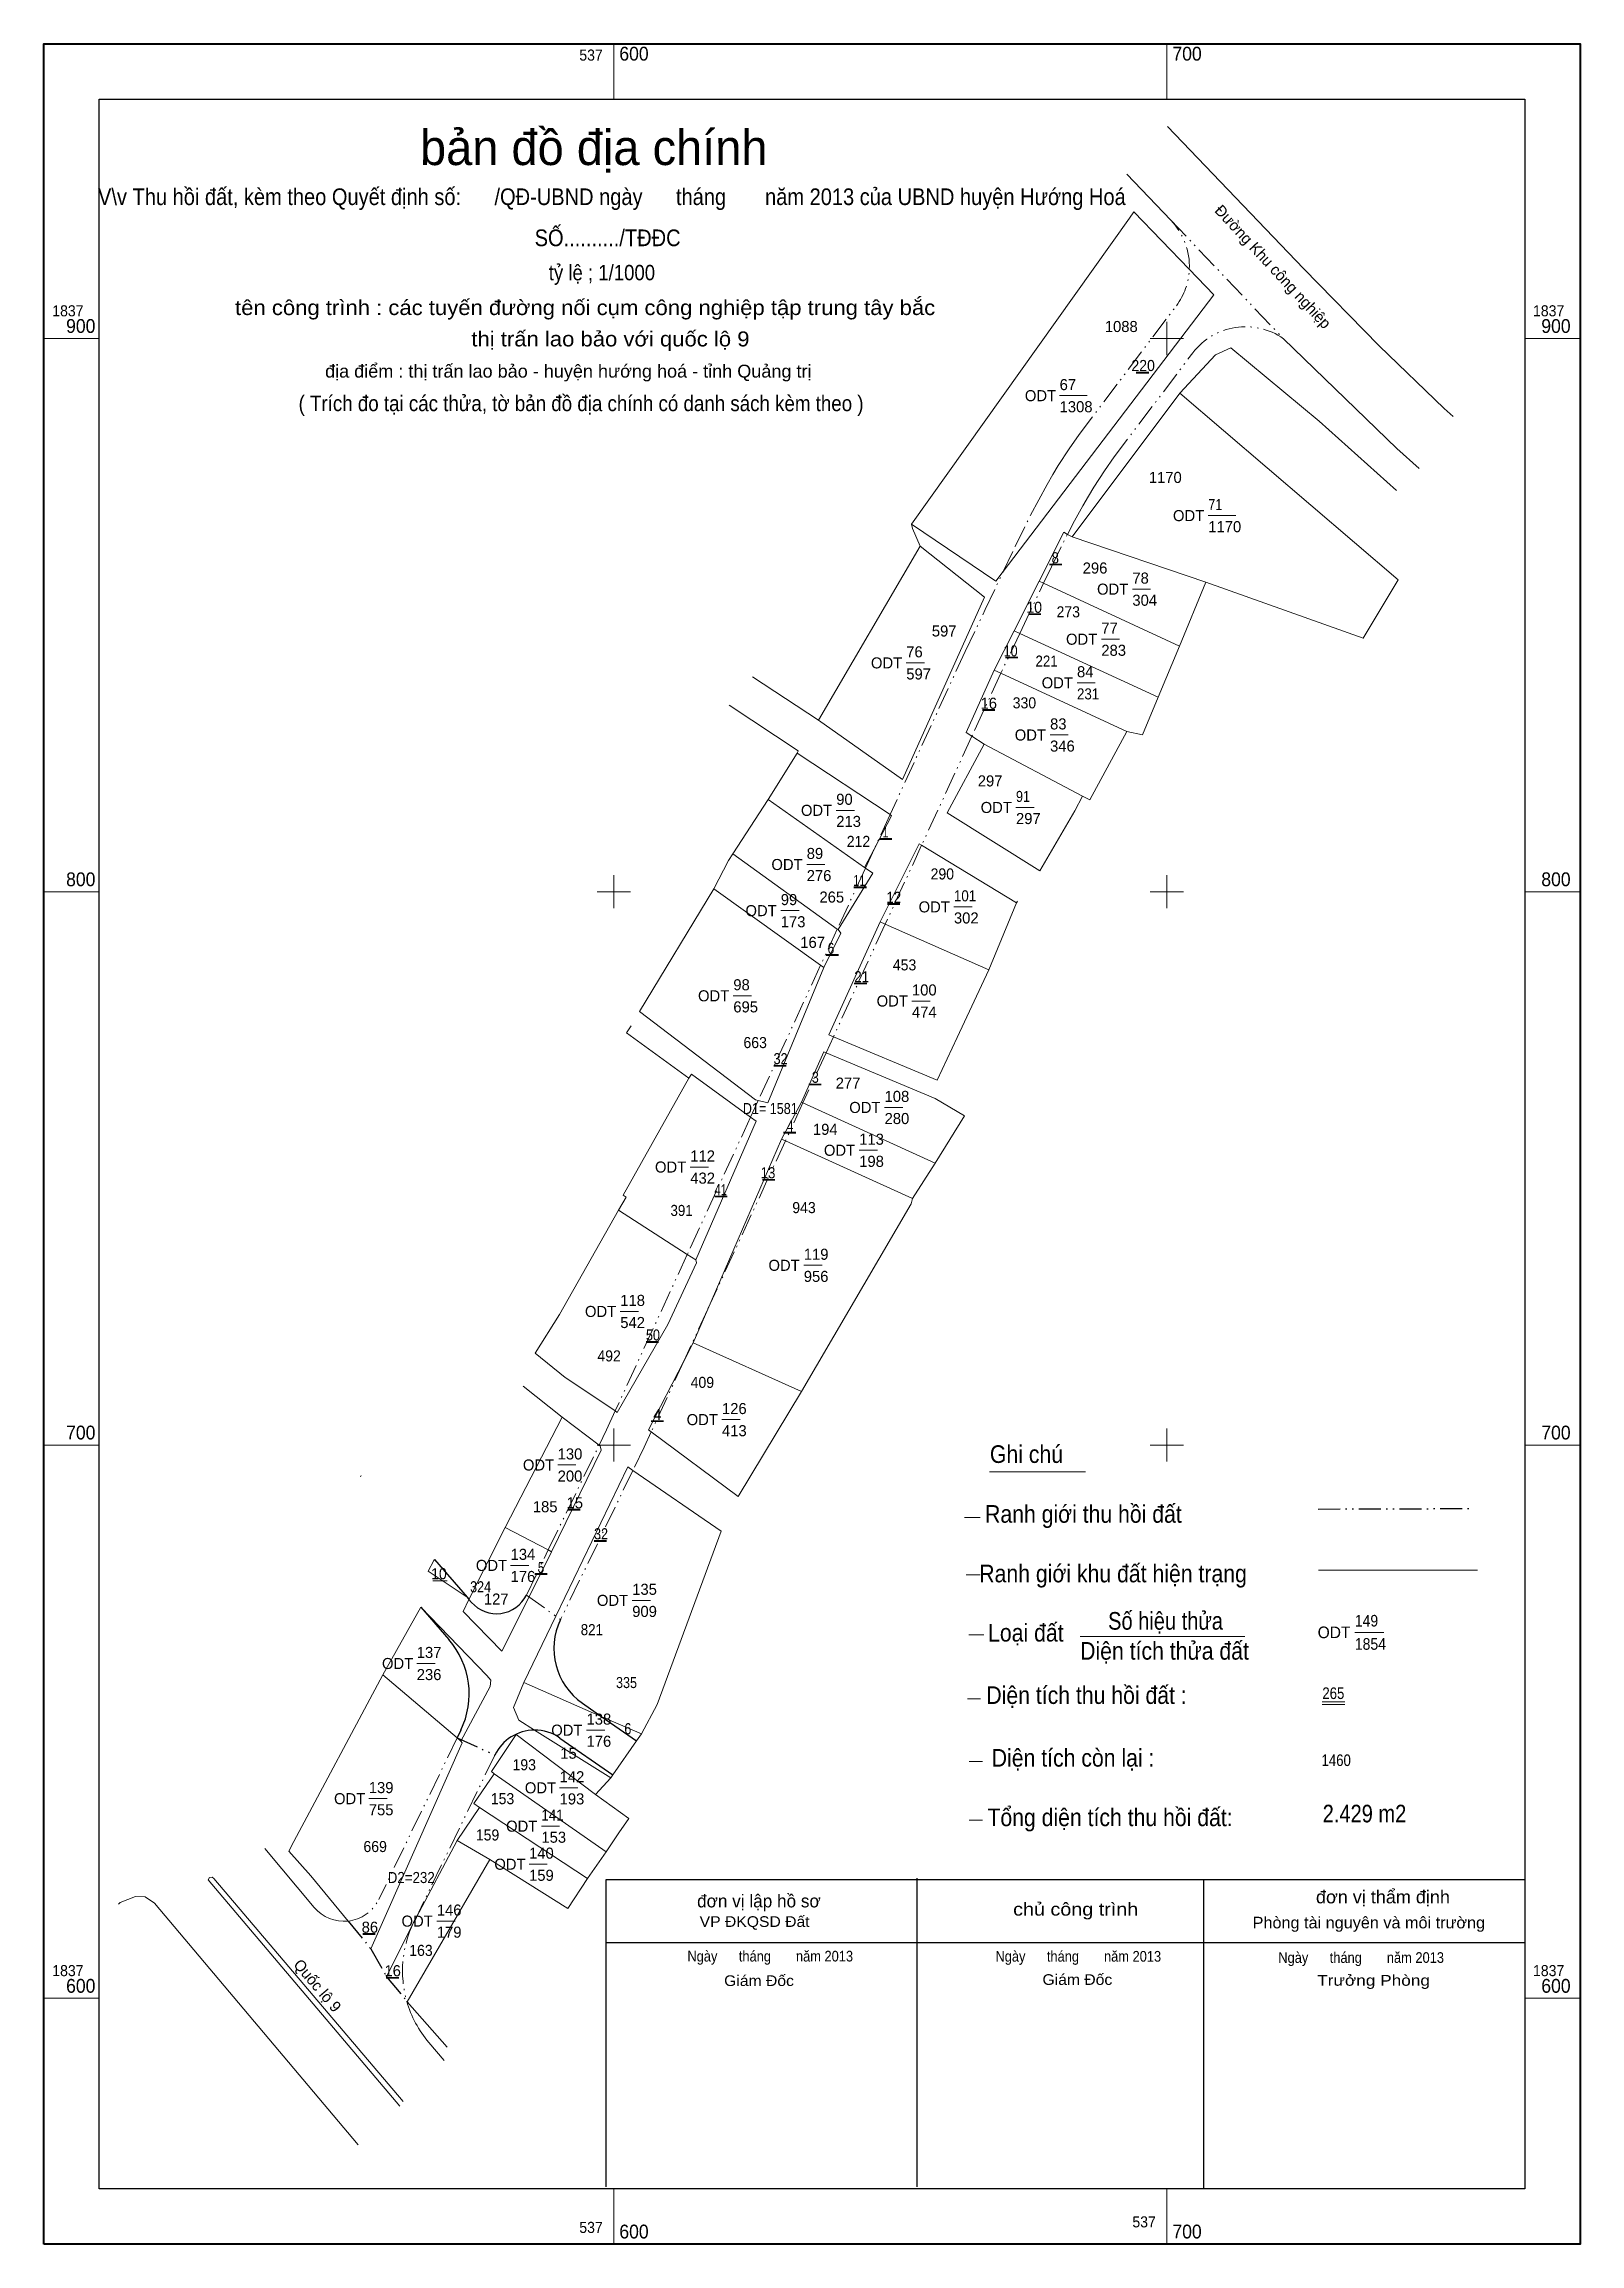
# Model space of a CAD drawing. Header units: metres. Extents: x 537497 to 537775, y 1837556 to 1837953.
import ezdxf
from ezdxf.enums import TextEntityAlignment as Align

# ---------------------------------------------------------------- set-up
doc = ezdxf.new("R2010")
doc.units = ezdxf.units.M
doc.header["$LTSCALE"] = 0.8
doc.linetypes.add('DASH_DOUBLE_DOT', pattern=[9.2, 5, -1.2, 0.3, -1.2, 0.3, -1.2])
doc.layers.add('10', color=7, linetype='Continuous')
doc.layers.add('53', color=7, linetype='Continuous')
for name, color, linetype, lineweight in [('15', 7, 'Continuous', 13), ('22', 7, 'Continuous', 13), ('51', 7, 'Continuous', 13), ('61', 7, 'DASH_DOUBLE_DOT', 13), ('63', 7, 'Continuous', 13)]:
    doc.layers.add(name, color=color, linetype=linetype, lineweight=lineweight)

msp = doc.modelspace()

# ---------------------------------------------------------------- linework, layer by layer
at = {"layer": '15'}
msp.add_line((537567.28, 1837675.44), (537569.84, 1837675.44), dxfattribs=at)
at = {"layer": '22'}
for p, q in [((537692.74, 1837929.68), (537700.72, 1837921.38)), ((537653.8, 1837866.41), (537693.24, 1837921.77)), ((537694.46, 1837893.91), (537696.71, 1837893.91)), ((537694.46, 1837893.75), (537696.71, 1837893.75)), ((537682.85, 1837864.13), (537702.36, 1837890.11)), ((537655.42, 1837862.43), (537637, 1837830.98)), ((537707.07, 1837855.96), (537682.85, 1837864.13)), ((537678.77, 1837859.22), (537681.02, 1837859.22)), ((537678.77, 1837859.06), (537681.02, 1837859.06)), ((537674.96, 1837850.25), (537677.21, 1837850.25)), ((537674.96, 1837850.09), (537677.21, 1837850.09)), ((537670.83, 1837842.42), (537673.08, 1837842.42)), ((537670.83, 1837842.26), (537673.08, 1837842.26)), ((537637, 1837830.98), (537625.1, 1837838.87)), ((537666.65, 1837832.91), (537668.9, 1837832.91)), ((537666.65, 1837832.75), (537668.9, 1837832.75)), ((537666.96, 1837826.7), (537684.77, 1837817.28)), ((537633.15, 1837825.05), (537649.94, 1837813.93)), ((537627.9, 1837816.69), (537645.33, 1837804.38)), ((537648.03, 1837809.63), (537650.28, 1837809.63)), ((537648.03, 1837809.47), (537650.28, 1837809.47)), ((537672.79, 1837797.98), (537655.66, 1837808.4)), ((537643.41, 1837800.87), (537645.66, 1837800.87)), ((537643.41, 1837800.71), (537645.66, 1837800.71)), ((537672.79, 1837797.98), (537673.02, 1837798.28)), ((537649.48, 1837797.87), (537651.73, 1837797.87)), ((537649.48, 1837797.71), (537651.73, 1837797.71)), ((537672.79, 1837797.98), (537667.79, 1837785.86)), ((537638.37, 1837788.64), (537640.62, 1837788.64)), ((537638.37, 1837788.48), (537640.62, 1837788.48)), ((537643.47, 1837783.49), (537645.72, 1837783.49)), ((537643.47, 1837783.33), (537645.72, 1837783.33)), ((537628.91, 1837768.61), (537631.16, 1837768.61)), ((537628.91, 1837768.45), (537631.16, 1837768.45)), ((537635.25, 1837765.23), (537637.5, 1837765.23)), ((537635.25, 1837765.07), (537637.5, 1837765.07)), ((537630.68, 1837756.53), (537632.93, 1837756.53)), ((537630.68, 1837756.37), (537632.93, 1837756.37)), ((537626.88, 1837748), (537629.13, 1837748)), ((537626.88, 1837747.84), (537629.13, 1837747.84)), ((537618.24, 1837744.99), (537620.49, 1837744.99)), ((537618.24, 1837744.83), (537620.49, 1837744.83)), ((537590.18, 1837723.56), (537600.85, 1837742.43)), ((537605.83, 1837718.68), (537608.08, 1837718.68)), ((537605.83, 1837718.52), (537608.08, 1837718.52)), ((537614.37, 1837718.49), (537633.96, 1837709.7)), ((537590.65, 1837705.01), (537583.6, 1837710.62)), ((537590.65, 1837705.01), (537597.35, 1837700)), ((537606.74, 1837704.4), (537608.99, 1837704.4)), ((537606.74, 1837704.24), (537608.99, 1837704.24)), ((537667.94, 1837695.14), (537685.26, 1837695.14)), ((537554.31, 1837694.47), (537554.19, 1837694.25)), ((537591.66, 1837688.41), (537593.91, 1837688.41)), ((537591.66, 1837688.25), (537593.91, 1837688.25)), ((537666.24, 1837686.92), (537663.38, 1837686.92)), ((537588.15, 1837681.04), (537580.33, 1837685.11)), ((537567.47, 1837679.12), (537567.56, 1837679.29)), ((537596.43, 1837682.72), (537598.68, 1837682.72)), ((537596.43, 1837682.56), (537598.68, 1837682.56)), ((537585.7, 1837676.61), (537587.95, 1837676.61)), ((537585.71, 1837676.75), (537587.96, 1837676.75)), ((537666.24, 1837676.56), (537663.7, 1837676.56)), ((537727.44, 1837677.37), (537756.18, 1837677.37)), ((537565.09, 1837670.7), (537558.25, 1837658.45)), ((537583.71, 1837657.05), (537589.51, 1837669.07)), ((537666.88, 1837665.67), (537664.18, 1837665.67)), ((537684.33, 1837665.41), (537714.12, 1837665.41)), ((537542.12, 1837628.36), (537558.25, 1837658.45)), ((537666.33, 1837654.15), (537663.93, 1837654.15)), ((537728.08, 1837653.6), (537732.15, 1837653.6)), ((537728.08, 1837653.11), (537732.15, 1837653.11)), ((537599.44, 1837639.87), (537585.67, 1837648.47)), ((537666.65, 1837642.82), (537664.26, 1837642.82)), ((537602.74, 1837632.49), (537596.68, 1837636.81)), ((537575.71, 1837634.5), (537571.7, 1837628.52)), ((537575.71, 1837634.5), (537595.27, 1837621.64)), ((537602.74, 1837632.49), (537600.92, 1837629.89)), ((537666.65, 1837632.22), (537664.26, 1837632.22)), ((537571.7, 1837628.52), (537577.57, 1837625.11)), ((537536.92, 1837627.09), (537545.84, 1837616.43)), ((537562.65, 1837599.38), (537577.57, 1837625.11)), ((537598.62, 1837626.49), (537595.27, 1837621.64)), ((537554.62, 1837611.71), (537556.87, 1837611.71)), ((537554.62, 1837611.55), (537556.87, 1837611.55)), ((537558.86, 1837603.77), (537561.11, 1837603.77)), ((537558.86, 1837603.61), (537561.11, 1837603.61)), ((537562.56, 1837599.48), (537562.65, 1837599.38)), ((537569.89, 1837591.16), (537562.65, 1837599.38)), ((537566.56, 1837592), (537569.3, 1837588.78))]:
    msp.add_line(p, q, dxfattribs=at)
at = {"layer": '22', "linetype": 'DASH_DOUBLE_DOT'}
for p, q in [((537700.72, 1837921.38), (537721.08, 1837899.96)), ((537647.07, 1837807.7), (537645.49, 1837804.27)), ((537640.41, 1837793.26), (537637.4, 1837786.72)), ((537584.19, 1837672.88), (537590.37, 1837668.45))]:
    msp.add_line(p, q, dxfattribs=at)
at = {"layer": '22', "lineweight": 25}
for p, q in [((537565.09, 1837670.7), (537570.17, 1837664.84)), ((537572.34, 1837648.46), (537571.67, 1837647.08)), ((537590.26, 1837647.04), (537599.81, 1837640.4)), ((537764.7, 1837621.38), (537598.55, 1837621.38)), ((537598.55, 1837621.38), (537598.55, 1837565.94)), ((537654.8, 1837621.73), (537654.8, 1837565.94)), ((537706.62, 1837621.38), (537706.62, 1837565.59)), ((537564.24, 1837614.56), (537563.81, 1837613.68)), ((537764.7, 1837610.02), (537598.55, 1837610.02))]:
    msp.add_line(p, q, dxfattribs=at)
at = {"layer": '22', "linetype": 'DASH_DOUBLE_DOT', "lineweight": 25}
for p, q in [((537571.67, 1837647.08), (537578.5, 1837643.97)), ((537551.95, 1837613.96), (537556.09, 1837608.91)), ((537556.09, 1837608.91), (537558.92, 1837603.89)), ((537558.92, 1837603.89), (537562.56, 1837599.48))]:
    msp.add_line(p, q, dxfattribs=at)
at = {"layer": '22'}
for points in [[(537751.79, 1837885.89), (537750.14, 1837887.35), (537738.41, 1837898.68), (537724.69, 1837912.65), (537700.11, 1837938.31)], [(537693.24, 1837921.77), (537694.02, 1837922.89), (537704.06, 1837912.51)], [(537704.06, 1837912.51), (537708.51, 1837907.91), (537670.42, 1837857.89)], [(537741.54, 1837872.54), (537727.52, 1837885.05), (537711.54, 1837898.33), (537708.77, 1837897.06), (537702.36, 1837890.11)], [(537745.59, 1837876.49), (537741.56, 1837880.09), (537721.08, 1837899.96)], [(537702.36, 1837890.11), (537741.81, 1837856.4), (537735.48, 1837845.85), (537707.07, 1837855.96)], [(537653.8, 1837866.41), (537653.99, 1837865.64), (537655.42, 1837862.43)], [(537670.42, 1837857.89), (537669.06, 1837856.11), (537653.8, 1837866.41)], [(537655.42, 1837862.43), (537667.05, 1837853.24), (537652.2, 1837820.29), (537637, 1837830.98)], [(537676.89, 1837856.12), (537681.36, 1837864.97), (537682.03, 1837864.59), (537682.85, 1837864.13)], [(537668.78, 1837840.04), (537672.38, 1837847.18), (537676.89, 1837856.12)], [(537676.89, 1837856.12), (537677.7, 1837855.75), (537702.27, 1837844.41)], [(537698.43, 1837835.17), (537702.27, 1837844.41), (537707.07, 1837855.96)], [(537672.38, 1837847.18), (537673.42, 1837846.7), (537698.43, 1837835.17)], [(537668.78, 1837840.04), (537663.71, 1837828.76), (537664.74, 1837828.1), (537666.96, 1837826.7)], [(537668.78, 1837840.04), (537669.99, 1837839.48), (537692.74, 1837828.99)], [(537698.43, 1837835.17), (537695.6, 1837828.35), (537692.74, 1837828.99)], [(537633.15, 1837825.05), (537633.35, 1837825.44), (537620.83, 1837833.74)], [(537666.96, 1837826.7), (537660.27, 1837814.26), (537677.03, 1837803.76), (537683.34, 1837814.64), (537684.77, 1837817.28)], [(537692.74, 1837828.99), (537686.05, 1837816.62), (537684.77, 1837817.28)], [(537633.15, 1837825.05), (537627.9, 1837816.69), (537621.51, 1837806.85)], [(537649.94, 1837813.93), (537650.23, 1837813.74), (537647.07, 1837807.7), (537645.33, 1837804.38)], [(537621.51, 1837806.85), (537620.74, 1837805.63), (537618.07, 1837800.53)], [(537640.57, 1837793.15), (537640.41, 1837793.26), (537621.51, 1837806.85)], [(537655.66, 1837808.4), (537655.23, 1837808.66), (537648.15, 1837794.55)], [(537640.57, 1837793.15), (537646.83, 1837803.38), (537645.49, 1837804.27), (537645.33, 1837804.38)], [(537626.12, 1837762.26), (537625.64, 1837762.38), (537604.65, 1837778.33), (537618.07, 1837800.53)], [(537637.97, 1837786.31), (537637.4, 1837786.72), (537618.07, 1837800.53)], [(537639.7, 1837773.78), (537638.89, 1837774.12), (537648.15, 1837794.55)], [(537648.15, 1837794.55), (537649.08, 1837794.14), (537667.79, 1837785.86)], [(537640.57, 1837793.15), (537641.04, 1837792.51), (537637.97, 1837786.31)], [(537637.97, 1837786.31), (537627.82, 1837761.85), (537626.12, 1837762.26)], [(537667.79, 1837785.86), (537662.07, 1837773.63), (537658.45, 1837765.95), (537639.7, 1837773.78)], [(537613.58, 1837766.32), (537602.29, 1837774.49), (537603.12, 1837775.76)], [(537638.37, 1837770.9), (537637.98, 1837771.06), (537633.95, 1837761.98)], [(537658.08, 1837750.96), (537663.41, 1837759.49), (537658.12, 1837762.64), (537638.37, 1837770.9)], [(537624.74, 1837759.28), (537614.07, 1837767.03), (537613.58, 1837766.32)], [(537600.85, 1837742.43), (537602.22, 1837744.8), (537601.67, 1837745.14), (537613.58, 1837766.32)], [(537633.95, 1837761.98), (537630.33, 1837755.27), (537617.01, 1837724.58), (537614.37, 1837718.49)], [(537614.83, 1837733.46), (537625.74, 1837758.55), (537624.74, 1837759.28)], [(537630.33, 1837755.27), (537631.02, 1837754.96), (537654.02, 1837744.57), (537658.08, 1837750.96), (537634.2, 1837761.86), (537633.95, 1837761.98)], [(537633.96, 1837709.7), (537653.75, 1837743.57), (537654.02, 1837744.57)], [(537600.85, 1837742.43), (537613.29, 1837734.45), (537614.83, 1837733.46)], [(537614.83, 1837733.46), (537614.98, 1837732.92), (537609.75, 1837721.81), (537600.58, 1837705.85), (537600.25, 1837706.15)], [(537600.25, 1837706.15), (537600, 1837706.38), (537591.2, 1837712.23), (537585.76, 1837716.63), (537590.18, 1837723.56)], [(537606.78, 1837702.38), (537606.3, 1837702.74), (537612.72, 1837715.27), (537614.37, 1837718.49)], [(537633.96, 1837709.7), (537622.47, 1837690.7), (537606.78, 1837702.38)], [(537590.65, 1837705.01), (537580.33, 1837685.11), (537573.86, 1837672.22)], [(537597.35, 1837700), (537597.52, 1837699.87), (537597.71, 1837699.09), (537588.76, 1837680.72)], [(537603.46, 1837695.41), (537619.4, 1837684.42), (537607.83, 1837653.09)], [(537567.47, 1837679.12), (537566.42, 1837677.17), (537573.47, 1837672.48), (537573.86, 1837672.22), (537573.8, 1837672.1)], [(537573.8, 1837672.1), (537572.77, 1837669.92), (537579.77, 1837662.73), (537584.67, 1837672.54)], [(537565.09, 1837670.7), (537577.04, 1837658.35), (537577.74, 1837657.48), (537577.64, 1837656.36), (537572.37, 1837646.49)], [(537572.37, 1837646.49), (537571.67, 1837647.08), (537558.25, 1837658.45)], [(537585.67, 1837648.47), (537582.83, 1837650.25), (537581.89, 1837652.56), (537583.71, 1837657.05)], [(537607.83, 1837653.09), (537604.99, 1837647.79), (537597.85, 1837650.9), (537583.71, 1837657.05)], [(537578.37, 1837640.59), (537577.91, 1837640.99), (537582.34, 1837647.68), (537596.68, 1837636.81)], [(537604.99, 1837647.79), (537604.12, 1837646.54), (537599.81, 1837640.4), (537599.44, 1837639.87), (537596.68, 1837636.81)], [(537556.09, 1837608.91), (537572.59, 1837646.18), (537572.37, 1837646.49)], [(537578.37, 1837640.59), (537574.71, 1837635.19), (537575.71, 1837634.5)], [(537600.92, 1837629.89), (537598.62, 1837626.49), (537578.37, 1837640.59)], [(537542.12, 1837628.36), (537541.22, 1837626.58), (537545.24, 1837622.14), (537551.95, 1837613.96)], [(537595.27, 1837621.64), (537591.69, 1837616.21), (537577.57, 1837625.11)], [(537561.34, 1837580.53), (537526.68, 1837621.42), (537526.9, 1837621.84), (537527.37, 1837621.92), (537527.71, 1837621.67), (537561.92, 1837581.35)], [(537553.78, 1837573.49), (537516.98, 1837617.2), (537515.24, 1837618.36), (537513.52, 1837618.41), (537510.72, 1837617.34), (537510.45, 1837617)], [(537564.24, 1837614.56), (537563.9, 1837613.93), (537558.92, 1837603.89)]]:
    msp.add_lwpolyline(points, dxfattribs=at)
at = {"layer": '22', "linetype": 'DASH_DOUBLE_DOT'}
msp.add_lwpolyline([(537606.78, 1837702.38), (537605.5, 1837699.61), (537603.46, 1837695.41)], dxfattribs=at)
at = {"layer": '22', "lineweight": 25}
for points in [[(537567.56, 1837679.29), (537573.47, 1837672.48), (537573.8, 1837672.1), (537574.27, 1837671.56)], [(537594.32, 1837653.35), (537597.85, 1837650.9), (537604.12, 1837646.54)]]:
    msp.add_lwpolyline(points, dxfattribs=at)
for centre, radius, start, end in [((537578.793, 1837675.502), 6, 221.07253, 334.08649), ((537601.164, 1837663.207), 12, 154.09246, 235.22651), ((537558.844, 1837655.006), 15, 334.12664, 40.96641), ((537585.694, 1837640.47), 8, 90.1702, 154.0558), ((537585.695, 1837640.47), 8, 55.20961, 90.18187)]:
    msp.add_arc(centre, radius, start, end, dxfattribs=at)
at = {"layer": '51'}
for p, q in [((537680.61, 1837889.66), (537685.61, 1837889.66)), ((537707.49, 1837867.98), (537712.49, 1837867.98)), ((537693.76, 1837854.69), (537697.06, 1837854.69)), ((537688.15, 1837845.64), (537691.45, 1837845.64)), ((537652.88, 1837841.36), (537656.18, 1837841.36)), ((537683.75, 1837837.76), (537687.05, 1837837.76)), ((537678.88, 1837828.33), (537682.18, 1837828.33)), ((537640.22, 1837814.71), (537643.52, 1837814.71)), ((537672.72, 1837815.23), (537676.02, 1837815.23)), ((537634.88, 1837804.92), (537638.18, 1837804.92)), ((537630.19, 1837796.58), (537633.49, 1837796.58)), ((537661.5, 1837797.26), (537664.8, 1837797.26)), ((537621.61, 1837781.19), (537624.91, 1837781.19)), ((537653.91, 1837780.25), (537657.21, 1837780.25)), ((537648.96, 1837761.01), (537652.26, 1837761.01)), ((537644.37, 1837753.27), (537647.67, 1837753.27)), ((537613.83, 1837750.24), (537617.13, 1837750.24)), ((537634.35, 1837732.48), (537637.65, 1837732.48)), ((537601.17, 1837724.14), (537604.47, 1837724.14)), ((537619.56, 1837704.59), (537622.86, 1837704.59)), ((537589.85, 1837696.39), (537593.15, 1837696.39)), ((537581.34, 1837678.24), (537584.64, 1837678.24)), ((537603.33, 1837671.92), (537606.63, 1837671.92)), ((537733.99, 1837666.14), (537739.24, 1837666.14)), ((537564.37, 1837660.51), (537567.67, 1837660.51)), ((537595.07, 1837648.46), (537598.37, 1837648.46)), ((537555.7, 1837636.08), (537559, 1837636.08)), ((537590.2, 1837638.04), (537593.5, 1837638.04)), ((537586.91, 1837631.11), (537590.21, 1837631.11)), ((537584.68, 1837624.23), (537587.98, 1837624.23)), ((537568, 1837613.95), (537571.3, 1837613.95))]:
    msp.add_line(p, q, dxfattribs=at)
at = {"layer": '61'}
for p, q in [((537645.49, 1837804.27), (537640.41, 1837793.26)), ((537603.46, 1837695.41), (537590.37, 1837668.45)), ((537571.67, 1837647.08), (537557.5, 1837617.87)), ((537578.5, 1837643.97), (537564.24, 1837614.56))]:
    msp.add_line(p, q, dxfattribs=at)
at = {"layer": '61', "linetype": 'Continuous'}
for p, q in [((537584.67, 1837672.54), (537588.76, 1837680.72)), ((537588.76, 1837680.72), (537588.15, 1837681.04)), ((537571.7, 1837628.52), (537564.24, 1837614.56))]:
    msp.add_line(p, q, dxfattribs=at)
at = {"layer": '61'}
for points in [[(537670.42, 1837857.89), (537672.55, 1837862.4), (537675.36, 1837868.05), (537676.83, 1837870.85), (537678.34, 1837873.62), (537679.37, 1837875.4), (537680.37, 1837877.04), (537682.34, 1837880.06), (537684.14, 1837882.65), (537701.72, 1837905.92)], [(537682.03, 1837864.59), (537683.32, 1837867.04), (537684.8, 1837869.76), (537685.81, 1837871.51), (537686.79, 1837873.12), (537688.72, 1837876.08), (537690.49, 1837878.62), (537704.69, 1837897.41)], [(537677.7, 1837855.75), (537679.12, 1837858.75), (537682.03, 1837864.59)], [(537663.54, 1837843.42), (537667.16, 1837851.01), (537670.42, 1837857.89)], [(537673.42, 1837846.7), (537673.84, 1837847.56), (537677.7, 1837855.75)], [(537673.42, 1837846.7), (537670.28, 1837840.12), (537669.99, 1837839.48)], [(537663.54, 1837843.42), (537649.94, 1837813.93), (537647.07, 1837807.7)], [(537669.99, 1837839.48), (537664.74, 1837828.1), (537655.66, 1837808.4), (537649.08, 1837794.14), (537639.7, 1837773.78), (537638.37, 1837770.9), (537634.2, 1837761.86), (537631.02, 1837754.96), (537617.01, 1837724.58), (537612.72, 1837715.27), (537606.78, 1837702.38)], [(537637.4, 1837786.72), (537626.12, 1837762.26), (537624.74, 1837759.28), (537613.29, 1837734.45), (537600.25, 1837706.15)], [(537600.25, 1837706.15), (537598.68, 1837702.75), (537597.35, 1837700)], [(537584.19, 1837672.88), (537588.15, 1837681.04), (537597.35, 1837700)]]:
    msp.add_lwpolyline(points, dxfattribs=at)
at = {"layer": '61', "linetype": 'Continuous'}
msp.add_lwpolyline([(537589.51, 1837669.07), (537602.54, 1837696.05), (537603.46, 1837695.41)], dxfattribs=at)
at = {"layer": '61'}
for centre, radius, start, end in [((537692.073, 1837913.06), 12, 357.37309, 43.89465), ((537692.072, 1837913.056), 12, 323.5103, 357.39148), ((537714.218, 1837890.115), 12, 55.1235, 142.56316), ((537551.199, 1837620.92), 7, 276.15705, 334.17269), ((537581.8, 1837604.941), 20, 154.09172, 195.84693)]:
    msp.add_arc(centre, radius, start, end, dxfattribs=at)
at = {"layer": '61', "linetype": 'Continuous'}
for centre, radius, start, end in [((537551.21, 1837620.921), 7, 219.90632, 276.07111), ((537581.796, 1837604.957), 20, 195.89302, 220.3791)]:
    msp.add_arc(centre, radius, start, end, dxfattribs=at)
at = {"layer": '63'}
for p, q in [((537600, 1837943.22), (537600, 1837953.22)), ((537700, 1837943.22), (537700, 1837953.22)), ((537700, 1837897), (537700, 1837903)), ((537496.97, 1837900), (537506.97, 1837900)), ((537697, 1837900), (537703, 1837900)), ((537764.7, 1837900), (537774.7, 1837900)), ((537600, 1837797), (537600, 1837803)), ((537700, 1837797), (537700, 1837803)), ((537496.97, 1837800), (537506.97, 1837800)), ((537597, 1837800), (537603, 1837800)), ((537697, 1837800), (537703, 1837800)), ((537764.7, 1837800), (537774.7, 1837800)), ((537600, 1837697), (537600, 1837703)), ((537700, 1837697), (537700, 1837703)), ((537496.97, 1837700), (537506.97, 1837700)), ((537597, 1837700), (537603, 1837700)), ((537697, 1837700), (537703, 1837700)), ((537764.7, 1837700), (537774.7, 1837700)), ((537496.97, 1837600), (537506.97, 1837600)), ((537764.7, 1837600), (537774.7, 1837600)), ((537600, 1837555.59), (537600, 1837565.59)), ((537700, 1837555.59), (537700, 1837565.59))]:
    msp.add_line(p, q, dxfattribs=at)
at = {"layer": '63', "linetype": 'DASH_DOUBLE_DOT', "lineweight": 25}
msp.add_line((537727.34, 1837688.43), (537755.54, 1837688.52), dxfattribs=at)
at = {"layer": '63', "lineweight": 40}
msp.add_lwpolyline([(537496.97, 1837555.59), (537496.97, 1837953.22), (537774.7, 1837953.22), (537774.7, 1837555.59)], close=True, dxfattribs=at)
at = {"layer": '63', "lineweight": 25}
msp.add_lwpolyline([(537506.97, 1837565.59), (537506.97, 1837943.22), (537764.7, 1837943.22), (537764.7, 1837565.59)], close=True, dxfattribs=at)

# ---------------------------------------------------------------- texts
at = {"layer": '10', "width": 0.85}
for s, p in [('324', (537575.915, 1837673.38)), ('335', (537602.295, 1837656.07))]:
    msp.add_text(s, height=2, dxfattribs=at).set_placement(p, align=Align.CENTER)
at = {"layer": '22'}
for s, height, p in [('bản đồ địa chính ', 6.354, (537597.555, 1837931.34)), ('đơn vị lập hồ sơ', 2.32, (537626.235, 1837616.43))]:
    msp.add_text(s, height=height, dxfattribs=at).set_placement(p, align=Align.CENTER)
for s, height, width, p in [('V\\v Thu hồi đất, kèm theo Quyết định số:      /QĐ-UBND ngày      tháng       năm 2013 của UBND huyện Hướng Hoá', 3.01, 0.9, (537599.65, 1837924.11)), ('SỐ........../TĐĐC', 3.013, 0.9, (537598.88, 1837916.68)), ('tỷ lệ ; 1/1000', 2.789, 0.9, (537597.85, 1837910.51)), ('tên công trình : các tuyến đường nối cụm công nghiệp tập trung tây bắc', 2.712, 1.1, (537594.815, 1837904.23)), ('thị trấn lao bảo với quốc lộ 9', 2.712, 1.1, (537599.39, 1837898.56)), ('địa điểm : thị trấn lao bảo - huyện hướng hoá - tỉnh Quảng trị', 2.324, 1.05, (537591.77, 1837892.93)), ('( Trích đo tại các thửa, tờ bản đồ địa chính có danh sách kèm theo )', 2.813, 0.9, (537594.08, 1837886.86)), ('D1= 1581', 2, 0.85, (537628.295, 1837759.82)), ('Ghi chú', 3.189, 0.9, (537674.615, 1837696.76)), ('Ranh giới thu hồi đất', 3.186, 0.9, (537684.91, 1837685.95)), ('Ranh giới khu đất hiện trạng', 3.189, 0.9, (537690.27, 1837675.18)), ('Loại đất', 3.189, 0.9, (537674.5, 1837664.48)), ('Số hiệu thửa', 3.189, 0.85, (537699.755, 1837666.62)), ('Diện tích thửa đất', 3.189, 0.9, (537699.575, 1837661.2)), ('Diện tích thu hồi đất : ', 3.186, 0.9, (537686.01, 1837653.2)), ('Diện tích còn lại : ', 3.186, 0.9, (537683.575, 1837641.87)), ('Tổng diện tích thu hồi đất: ', 3.186, 0.9, (537690.255, 1837631.11)), ('2.429 m2', 3.19, 0.85, (537735.73, 1837631.79)), ('D2=232', 2, 0.9, (537563.375, 1837620.83)), ('đơn vị thẩm định', 2.32, 1.05, (537739.07, 1837617.16)), ('chủ công trình', 2.32, 1.15, (537683.51, 1837614.94)), ('VP ĐKQSD Đất', 1.93, 1.1, (537625.46, 1837612.9)), ('Phòng tài nguyên và môi trường', 2.088, 1.05, (537736.52, 1837612.64)), ('Ngày      tháng       năm 2013', 1.93, 0.9, (537628.285, 1837606.65)), ('Ngày      tháng       năm 2013', 1.93, 0.9, (537683.985, 1837606.62)), ('Ngày      tháng       năm 2013', 1.93, 0.9, (537735.125, 1837606.4)), ('Giám Đốc', 1.93, 1.1, (537626.255, 1837602.22)), ('Giám Đốc', 1.93, 1.1, (537683.815, 1837602.42)), ('Trưởng Phòng', 1.94, 1.2, (537737.37, 1837602.27))]:
    msp.add_text(s, height=height, dxfattribs=dict(at, width=width)).set_placement(p, align=Align.CENTER)
for s, rotation, p in [('Đường Khu công nghiệp', 312.898, (537718.449, 1837912.286)), ('Quốc lộ 9', 310.313, (537545.655, 1837601.647))]:
    msp.add_text(s, height=2, rotation=rotation, dxfattribs=at).set_placement(p, align=Align.CENTER)
at = {"layer": '51'}
for height, p in [(2, (537679.97, 1837888.66)), (2, (537706.75, 1837866.98)), (2, (537693.02, 1837853.69)), (2, (537687.41, 1837844.64)), (2, (537652.14, 1837840.36)), (2, (537683.01, 1837836.76)), (2, (537678.14, 1837827.33)), (2, (537639.48, 1837813.71)), (2, (537671.98, 1837814.23)), (2, (537634.14, 1837803.92)), (2, (537660.76, 1837796.26)), (2, (537629.45, 1837795.58)), (2, (537620.87, 1837780.19)), (2, (537653.17, 1837779.25)), (2, (537648.22, 1837760.01)), (2, (537613.09, 1837749.24)), (2, (537643.63, 1837752.27)), (2, (537633.61, 1837731.48)), (2, (537600.43, 1837723.14)), (2, (537618.82, 1837703.59)), (2, (537589.21, 1837695.39)), (2, (537580.7, 1837677.24)), (2, (537602.59, 1837670.92)), (2.099, (537733.19, 1837665.09)), (2, (537563.73, 1837659.51)), (2, (537594.33, 1837647.46)), (2, (537555.06, 1837635.08)), (2, (537589.56, 1837637.04)), (2, (537586.17, 1837630.11)), (2, (537584.04, 1837623.23)), (2, (537567.26, 1837612.95))]:
    msp.add_text('ODT', height=height, dxfattribs=at).set_placement(p, align=Align.RIGHT)
for s, p in [('67', (537680.61, 1837890.66)), ('1308', (537680.61, 1837886.66)), ('1170', (537707.49, 1837864.98)), ('78', (537693.76, 1837855.69)), ('304', (537693.76, 1837851.69)), ('77', (537688.15, 1837846.64)), ('76', (537652.88, 1837842.36)), ('283', (537688.15, 1837842.64)), ('597', (537652.88, 1837838.36)), ('84', (537683.75, 1837838.76)), ('83', (537678.88, 1837829.33)), ('346', (537678.88, 1837825.33)), ('90', (537640.22, 1837815.71)), ('297', (537672.72, 1837812.23)), ('213', (537640.22, 1837811.71)), ('89', (537634.88, 1837805.92)), ('276', (537634.88, 1837801.92)), ('99', (537630.19, 1837797.58)), ('173', (537630.19, 1837793.58)), ('302', (537661.5, 1837794.26)), ('98', (537621.61, 1837782.19)), ('100', (537653.91, 1837781.25)), ('695', (537621.61, 1837778.19)), ('474', (537653.91, 1837777.25)), ('108', (537648.96, 1837762.01)), ('280', (537648.96, 1837758.01)), ('113', (537644.37, 1837754.27)), ('112', (537613.83, 1837751.24)), ('198', (537644.37, 1837750.27)), ('432', (537613.83, 1837747.24)), ('119', (537634.35, 1837733.48)), ('956', (537634.35, 1837729.48)), ('118', (537601.17, 1837725.14)), ('542', (537601.17, 1837721.14)), ('126', (537619.56, 1837705.59)), ('413', (537619.56, 1837701.59)), ('130', (537589.85, 1837697.39)), ('200', (537589.85, 1837693.39)), ('134', (537581.34, 1837679.24)), ('176', (537581.34, 1837675.24)), ('135', (537603.33, 1837672.92)), ('909', (537603.33, 1837668.92)), ('137', (537564.37, 1837661.51)), ('236', (537564.37, 1837657.51)), ('138', (537595.07, 1837649.46)), ('176', (537595.07, 1837645.46)), ('139', (537555.7, 1837637.08)), ('142', (537590.2, 1837639.04)), ('193', (537590.2, 1837635.04)), ('755', (537555.7, 1837633.08)), ('140', (537584.68, 1837625.23)), ('153', (537586.91, 1837628.11)), ('159', (537584.68, 1837621.23)), ('146', (537568, 1837614.95)), ('179', (537568, 1837610.95))]:
    msp.add_text(s, height=2, dxfattribs=at).set_placement(p)
for s, height, width, p in [('71', 2, 0.85, (537707.49, 1837868.98)), ('231', 2, 0.9, (537683.75, 1837834.76)), ('91', 2, 0.85, (537672.72, 1837816.23)), ('101', 2, 0.9, (537661.5, 1837798.26)), ('149', 2.099, 0.9, (537733.99, 1837667.19)), ('1854', 2.099, 0.9, (537733.99, 1837662.99)), ('141', 2, 0.9, (537586.91, 1837632.11))]:
    msp.add_text(s, height=height, dxfattribs=dict(at, width=width)).set_placement(p)
at = {"layer": '53'}
for s, p in [('1088', (537688.78, 1837901.16)), ('1170', (537696.74, 1837873.88)), ('296', (537684.78, 1837857.51)), ('597', (537657.5, 1837846.13)), ('16', (537666.31, 1837833.07)), ('297', (537665.81, 1837819.03)), ('265', (537637.18, 1837798.04)), ('167', (537633.72, 1837789.85)), ('277', (537640.12, 1837764.41)), ('194', (537636, 1837756.06)), ('4', (537607.13, 1837704.51)), ('185', (537585.36, 1837687.85)), ('15', (537591.46, 1837688.56)), ('127', (537576.51, 1837671.16)), ('15', (537590.32, 1837643.3)), ('86', (537554.41, 1837611.85)), ('16', (537558.53, 1837603.98))]:
    msp.add_text(s, height=2, dxfattribs=at).set_placement(p)
for s, height, width, p in [('220', 2, 0.95, (537693.59, 1837894.11)), ('8', 2, 0.9, (537679.15, 1837859.36)), ('10', 2, 0.95, (537674.6, 1837850.41)), ('273', 2, 0.95, (537680.05, 1837849.59)), ('10', 2, 0.85, (537670.48, 1837842.54)), ('221', 2, 0.9, (537676.24, 1837840.69)), ('330', 2, 0.95, (537672.12, 1837833.14)), ('212', 2, 0.95, (537642.12, 1837808.1)), ('1', 2, 0.7, (537648.6, 1837809.81)), ('11', 2, 0.75, (537643.28, 1837801.03)), ('290', 2, 0.95, (537657.28, 1837802.22)), ('12', 2, 0.9, (537649.28, 1837797.99)), ('6', 2, 0.8, (537638.66, 1837788.78)), ('453', 2, 0.95, (537650.45, 1837785.78)), ('21', 2, 0.9, (537643.48, 1837783.64)), ('663', 2, 0.95, (537623.44, 1837771.74)), ('32', 2, 0.85, (537628.89, 1837768.83)), ('3', 2, 0.85, (537635.8, 1837765.46)), ('4', 2, 0.8, (537631.27, 1837756.66)), ('41', 2, 0.75, (537618.21, 1837745.15)), ('13', 2, 0.9, (537626.54, 1837748.21)), ('391', 2, 0.9, (537610.25, 1837741.4)), ('50', 2, 0.85, (537605.81, 1837718.89)), ('492', 2, 0.95, (537597.03, 1837715.11)), ('409', 2, 0.95, (537613.89, 1837710.32)), ('10', 2, 0.95, (537566.97, 1837675.74)), ('821', 2, 0.9, (537594.02, 1837665.63)), ('265', 2.099, 0.85, (537728.11, 1837654.09)), ('6', 2, 0.85, (537601.91, 1837647.72)), ('193', 2, 0.95, (537581.69, 1837641.21)), ('1460', 2.099, 0.85, (537727.96, 1837641.98)), ('153', 2, 0.95, (537577.76, 1837635.08)), ('669', 2, 0.95, (537554.73, 1837626.43)), ('159', 2, 0.95, (537575.05, 1837628.52)), ('163', 2, 0.95, (537563.01, 1837607.66))]:
    msp.add_text(s, height=height, dxfattribs=dict(at, width=width)).set_placement(p)
at = {"layer": '61', "width": 0.95}
msp.add_text('943', height=2, dxfattribs=at).set_placement((537632.27, 1837741.91))
at = {"layer": '61'}
for s, width, p in [('32', 0.85, (537597.695, 1837682.96)), ('5', 0.75, (537586.845, 1837676.84))]:
    msp.add_text(s, height=2, dxfattribs=dict(at, width=width)).set_placement(p, align=Align.CENTER)
at = {"layer": '63', "width": 0.95}
for p in [(537598, 1837950.22), (537598, 1837557.59), (537698, 1837558.59)]:
    msp.add_text('537', height=2, dxfattribs=at).set_placement(p, align=Align.RIGHT)
for s, height, p in [('600', 2.5, (537601, 1837950.22)), ('700', 2.5, (537701, 1837950.22)), ('1837', 2, (537498.47, 1837904)), ('1837', 2, (537766.2, 1837904)), ('900', 2.5, (537500.97, 1837901)), ('900', 2.5, (537767.7, 1837901)), ('800', 2.5, (537500.97, 1837801)), ('800', 2.5, (537767.7, 1837801)), ('700', 2.5, (537500.97, 1837701)), ('700', 2.5, (537767.7, 1837701)), ('1837', 2, (537498.47, 1837604)), ('600', 2.5, (537500.97, 1837601)), ('1837', 2, (537766.2, 1837604)), ('600', 2.5, (537767.7, 1837601)), ('600', 2.5, (537601, 1837556.59)), ('700', 2.5, (537701, 1837556.59))]:
    msp.add_text(s, height=height, dxfattribs=at).set_placement(p)

doc.saveas('drawing.dxf')
